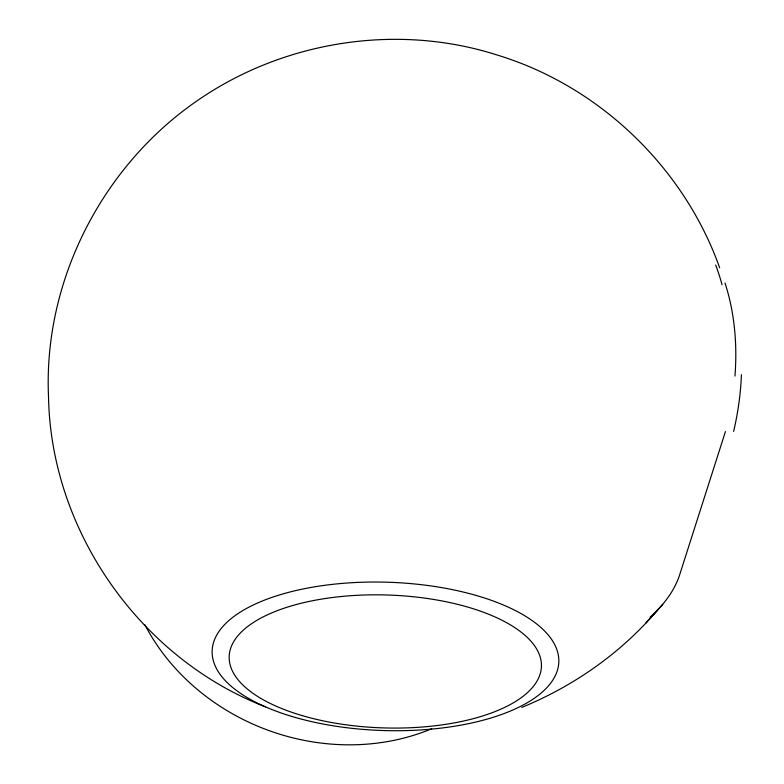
<?xml version="1.0" encoding="UTF-8"?>
<svg xmlns="http://www.w3.org/2000/svg" width="784" height="784" viewBox="0 0 784 784"><rect width="100%" height="100%" fill="white"/><g stroke="black" fill="none" stroke-linecap="round" stroke-linejoin="round"><path stroke-width="1.18" d="M734.961 376.104C737.372 344.833 734.726 312.924 725.004 282.995M725.435 431.592L679.346 575.789A294.225 140.777 1.8 0 1 650.034 617.331M521.801 707.413C574.192 685.912 621.712 652.582 658.295 609.197M645.928 623.015L662.725 604.297M265.462 706.854C140.199 658.433 50.823 530.993 48.52 396.714C43.228 281.201 102.067 166.228 197.068 100.832C283.112 41.091 396.684 22.981 496.693 54.88C598.986 85.809 683.844 167.178 719.653 267.746M431.719 728.757A210.563 184.024 20.1 0 1 144.756 624.525M741.409 374.683A326.32 249.88 -43.6 0 1 733.638 431.357M715.674 265.002A326.997 232.877 -48.1 0 1 722.025 284.719M302.222 715.616A156.183 66.473 1.8 0 0 541.323 668.076A156.183 66.473 1.8 0 0 312.385 600.769A156.183 66.473 1.8 0 0 302.222 715.616M291.991 716.478A173.421 74.186 1.8 0 0 558.639 664.371A173.421 74.186 1.8 0 0 305.819 588.421A173.421 74.186 1.8 0 0 291.991 716.478"/></g></svg>
